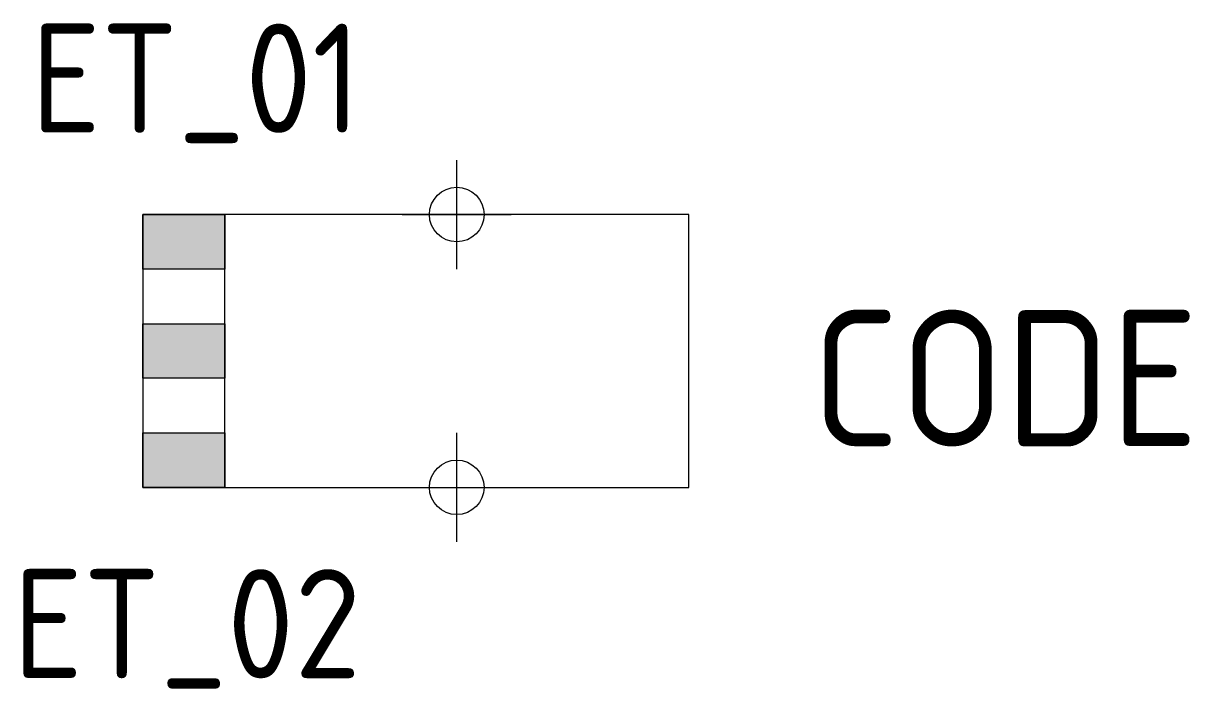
# Model space of a CAD drawing. Extents: x 1352.8 to 1374.2, y 3113.8 to 3126.
import ezdxf
from ezdxf.enums import TextEntityAlignment as Align

# ---------------------------------------------------------------- set-up
doc = ezdxf.new("R2010")
doc.units = 0
doc.header["$LTSCALE"] = 10
doc.header["$MEASUREMENT"] = 0
doc.header["$PDMODE"] = 34
doc.header["$PDSIZE"] = -5
doc.layers.get('0').update_dxf_attribs({"linetype": 'CONTINUOUS'})
for name, color, linetype in [('C', 7, 'CONTINUOUS'), ('TKST2', 1, 'CONTINUOUS'), ('TKST3', 3, 'CONTINUOUS')]:
    doc.layers.add(name, color=color, linetype=linetype)
doc.styles.get("Standard").update_dxf_attribs({"font": 'iso8.shx'})

msp = doc.modelspace()

# ---------------------------------------------------------------- linework, layer by layer
for points in [[(1355, 3117.5), (1365, 3117.5), (1365, 3122.5), (1355, 3122.5), (1355, 3117.5)], [(1356.5, 3117.5), (1356.5, 3122.5)]]:
    msp.add_lwpolyline(points)
for points in [[(1355, 3121.5), (1355, 3122.5), (1356.5, 3122.5), (1356.5, 3121.5)], [(1355, 3119.5), (1355, 3120.5), (1356.5, 3120.5), (1356.5, 3119.5)], [(1355, 3117.5), (1355, 3118.5), (1356.5, 3118.5), (1356.5, 3117.5)]]:
    msp.add_lwpolyline(points, close=True)
for points in [[(1355, 3121.5), (1355, 3122.5), (1356.5, 3121.5), (1356.5, 3122.5)], [(1355, 3119.5), (1355, 3120.5), (1356.5, 3119.5), (1356.5, 3120.5)], [(1355, 3117.5), (1355, 3118.5), (1356.5, 3117.5), (1356.5, 3118.5)]]:
    msp.add_solid(points)
at = {"layer": 'C', "color": 1}
msp.add_point((1360.75, 3122.5), dxfattribs=at)
at = {"layer": 'C', "color": 2}
msp.add_point((1360.75, 3117.5), dxfattribs=at)

# ---------------------------------------------------------------- texts
at = {"layer": 'TKST2'}
msp.add_attdef('ET_01', text='', height=2, dxfattribs=at).set_placement((1359, 3124), align=Align.RIGHT)
msp.add_attdef('ET_02', text='', height=2, dxfattribs=at).set_placement((1359, 3116), align=Align.TOP_RIGHT)
at = {"layer": 'TKST3'}
msp.add_attdef('CODE', (1367.25, 3118.25), '-K', height=2.5, dxfattribs=at)

doc.saveas('drawing.dxf')
